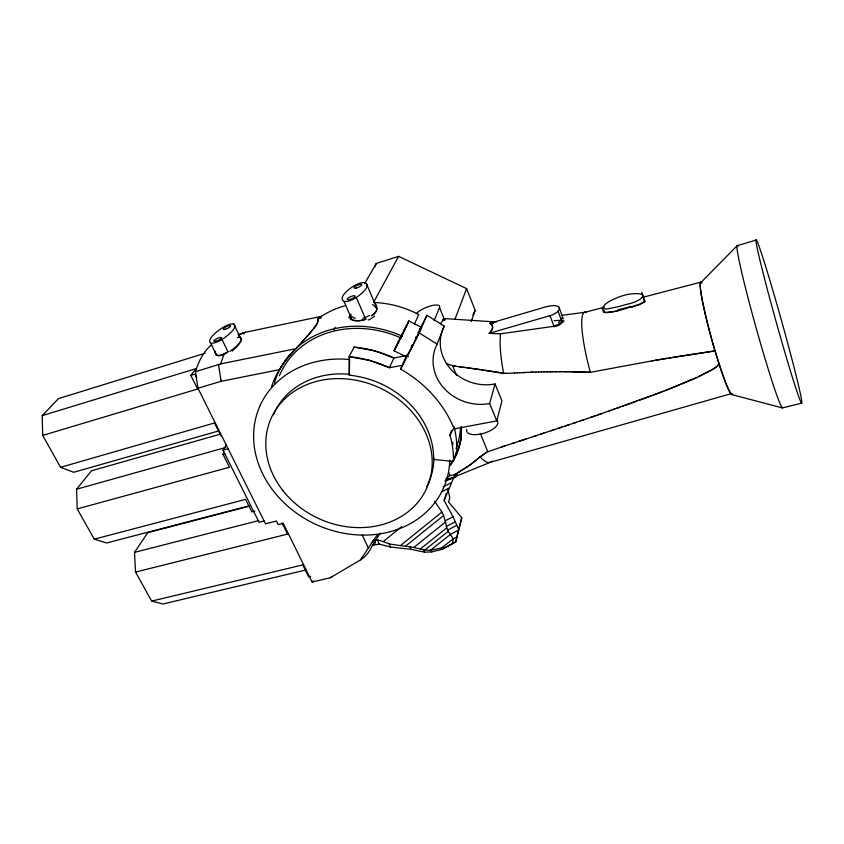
<?xml version="1.0" encoding="UTF-8"?>
<svg xmlns="http://www.w3.org/2000/svg" width="844" height="844" viewBox="0 0 844 844"><rect width="100%" height="100%" fill="white"/><g stroke="black" fill="none" stroke-linecap="round" stroke-linejoin="round"><path stroke-width="1.27" d="M603.882 310.434C603.587 315.171 613.725 310.835 616.626 311.214M408.032 354.269L406.407 356.949L407.293 354.691M419.563 331.302L421.251 327.24L408.897 321.036L404.782 329.772M604.177 312.269L603.618 312.027A2.849 1.023 -15.1 0 1 603.428 311.647L603.84 310.497M409.192 352.106L406.428 356.938L394.042 350.756L398.231 341.883M309.59 333.528C312.628 329.149 319.095 324.697 317.893 318.747A93.821 81.963 24.7 0 1 344.679 305.866M318.156 321.036L317.966 318.884M373.871 543.388L372.784 545.245L379.135 544.085L390.413 547.028L410.933 549.307L424.564 552.176L431.685 551.913L442.034 549.328L452.363 543.631L453.323 538.862L456.815 537.058L461.752 517.667L448.544 501.98L449.799 497.717L447.753 488.592M452.363 543.631L455.813 541.837L456.815 537.058M461.752 517.667L455.844 541.859L442.034 549.328M602.352 308.598C604.8 302.405 612.164 300.053 617.734 297.426A23.875 8.345 -19.2 0 1 628.854 294.197C653.446 291.096 640.944 301.814 626.237 304.431A58.901 19.75 -19.2 0 1 618.747 306.583L606.699 309.083L602.352 308.598L603.428 311.647M408.538 356.748A111.682 95.15 24.4 0 0 406.544 355.577L400.615 369.102A114.13 96.511 24.4 0 1 454.146 428.942L496.789 420.871L501.948 400.9L495.048 383.957A43.856 39.605 16.7 0 1 450.506 368.86A43.856 39.605 16.7 0 1 444.229 326.111L426.969 315.266L419.911 328.949M397.598 344.12L394.064 350.661M496.789 420.871L489.647 403.516L495.048 383.957M458.63 529.188L453.017 516.792L444.144 500.534L446.307 493.371M405.278 355.82L393.895 357.972L374.398 350.798L354.174 347.137L349.068 356.685L349.31 375.221A84.78 71.814 24.4 0 1 433.594 459.452L453.45 461.468L456.794 450.527A103.073 87.808 24.4 0 0 454.072 426.98M453.45 461.468A104.698 88.715 24.4 0 0 449.957 435.135L451.487 430.408M433.594 459.452L433.953 458.408A84.653 71.751 24.4 0 1 426.558 486.756M471.258 321.553L475.172 310.36L466.616 288.627L398.59 256.354L376.276 263.486L364.597 283.637M377.743 536.795L373.871 543.388M454.937 319.327L466.616 288.627M489.647 403.516A45.249 40.533 17 0 1 443.701 387.913A45.249 40.533 17 0 1 437.118 344.13L444.229 326.111M444.144 500.534L454.009 476.934M394.127 350.492L394.549 349.543M434.016 320.783L439.534 307.554A13.019 4.009 -22.4 0 0 430.851 305.855A13.019 4.009 -22.4 0 0 416.282 313.778M407.051 355.229L406.407 356.949M400.615 369.102L419.289 332.969L426.969 315.266M334.055 329.772L335.121 327.356M408.496 322.028L408.886 321.036L407.589 323.347M374.683 267.073L376.276 263.486M414.499 323.948L418.729 314.517A93.821 81.963 24.7 0 0 374.029 302.49M444.777 481.048L455.56 477.303L457.332 473.431L454.177 474.961L450.01 475.488L445.759 478.981M395.013 348.54L395.952 346.557M407.589 323.99L407.958 323.21M419.194 332.082L418.381 333.813M416.978 336.724L421.272 327.25L419.869 329.508M396.321 345.787L397.155 344.078M406.713 325.816L405.88 327.535M417.97 334.667L413.771 343.192M317.471 323.03L311.035 331.882M405.426 328.464L402.567 334.256M398.062 342.21L400.394 337.505M403.938 331.481L404.455 330.447M411.26 346.325L411.767 345.291M398.547 341.219L399.054 340.206M399.56 339.172L401.871 334.551M414.868 340.997L415.406 339.91M402.883 333.623L400.151 339.098M402.219 333.855L402.746 332.789M401.681 334.92L405.247 327.862M400.689 338.011L401.238 336.914M414.341 342.063L410.1 350.387M472.83 315.023L475.172 310.36M400.32 338.75L398.073 343.181M403.791 330.732L404.782 328.78M412.674 345.365L413.222 344.289M701.87 282.846A58.51 4.79 74.5 0 0 715.005 350.893L719.141 363.859L717.368 366.032A21.575 19.085 -4.1 0 1 715.839 367.277A35.385 31.45 -4 0 1 713.655 368.807L695.952 377.922L664.935 390.698M398.948 341.472L397.134 345.017M415.48 337.874L415.997 336.861M412.136 346.43L408.517 353.372M405.131 328.105L406.924 324.623M349.31 375.221L349.616 359.502A100.552 85.233 24.4 0 0 253.601 436.728A100.552 85.233 24.4 0 0 350.872 534.326A100.552 85.233 24.4 0 0 449.789 460.012M406.133 326.143L406.544 325.362M396.701 345.85L395.92 347.369M406.797 324.866L408.886 321.036M417.938 333.116L418.508 332.03M395.562 348.055L394.76 349.543M449.957 435.135L454.241 427.127M419.046 331.017L419.542 330.109M373.491 302.563L398.59 256.354M420.006 329.266L420.396 328.569M394.464 350.081L394.064 350.756M420.671 328.105L421.251 327.24M220.463 434.122L91.511 470.773L76.54 489.225L77.226 508.911L229.462 467.249L222.995 454.346L224.356 452.226M372.911 541.268L362.013 557.631M264.045 520.991L259.055 522.257L222.964 450.158L226.487 444.704M362.013 557.631L360.557 559.857L330.342 577.76L312.122 582.022L283.236 523.333L278.193 524.609L276.431 521.043L265.543 523.808L197.95 388.251L195.449 371.708A129.185 57.497 74.9 0 1 211.749 344.7M305.95 569.964L162.966 603.998L151.656 601.107L135.546 572.063L134.512 552.356L147.784 532.659L249.634 506.115M377.542 534.558L372.9 541.278M371.349 543.515L374.451 539.031M377.732 536.816L380.296 533.165M42.696 435.42L197.612 389.021L190.807 375.39L196.082 368.596L42.2 415.649L42.696 435.42L60.568 467.312L73.734 472.281L218.406 430.999M297.805 346.62L296.044 348.656A105.542 97.155 -67.1 0 0 279.375 369.725M297.795 346.641L298.966 345.312M310.476 332.515L308.566 334.667M298.365 345.987L302.468 341.419M308.999 334.192L308.049 335.247M301.245 342.769L301.825 342.126M306.984 336.429L307.965 335.342M372.784 545.245L373.618 544.306A104.645 50.608 -16.9 0 0 375.2 542.439M302.395 341.482L303.038 340.776M302.975 340.849L304.188 339.51M305.328 338.254L307.438 335.933M304.114 339.594L306.351 337.125M42.2 415.649L58.468 398.632L205.155 353.235M700.931 282.508L737.234 245.646L756.097 240.086M638.307 304.811C640.258 303.777 647.021 301.888 643.613 299.061M644.12 301.73L644.331 301.53A2.965 1.034 -19.9 0 0 644.711 300.907L643.761 299.135M375.2 540.413L377.511 539.749L383.271 541.595L401.522 526.677M383.271 541.595L389.337 543.99L400.404 545.614L441.897 512.086L434.681 501.231M400.404 545.614L405.51 546.195L443.606 515.505L441.897 512.086M405.51 546.195L413.708 547.513L445.516 522.014L443.606 515.505M413.708 547.513L420.301 548.98L446.74 527.88L445.516 522.014M420.301 548.98L424.817 549.993L448.259 531.34L446.74 527.88M424.817 549.993L430.419 550.288L450.591 534.294L458.355 530.327M430.419 550.288L441.359 548.03L453.323 538.862M505.039 445.832L486.809 452.11M486.756 452.141L485.922 452.774M472.608 463.113L457.659 472.978M485.838 452.848L481.154 456.129M485.374 453.186L480.13 456.794A159.716 122.338 43.1 0 1 472.577 463.071M713.57 368.849L714.425 368.29A30.31 26.902 -4 0 0 716.577 366.718L716.872 366.465A10.645 9.379 -4.3 0 0 719.225 363.912M713.349 368.986L713.138 369.123A67.531 60.779 -3.8 0 1 710.954 370.432L710.511 370.685M456.794 473.484L454.177 474.961L468.8 465.888L480.13 456.794A59.924 16.374 74.7 0 0 492.368 460.993M710.068 370.938L698.642 376.688M440.41 323.896A90.013 24.898 74.7 0 1 444.44 319.654L444.746 319.043A14.696 1.656 -5.7 0 1 444.767 319.053A13.135 1.403 -6.9 0 1 443.48 319.718M447.879 529.948L456.593 525.464M446.328 526.466L455.285 521.866M445.041 520.864L453.017 516.792M441.37 491.989L449.082 488.138M443.142 486.788L451.361 482.705M695.857 377.964L696.785 377.542M694.928 378.376L670.569 388.504M638.549 304.705L617.344 311.067M637.969 304.958L631.27 307.395M490.564 462.206L450.401 478.527M447.383 479.297L448.375 478.896M669.07 389.095L663.057 391.416M663.437 391.268L653.689 394.971M661.559 391.996L598.079 414.858M651.811 395.678L638.739 400.489M195.449 371.708L220.78 363.859L296.044 348.656A105.616 97.229 -67.1 0 0 279.375 369.735M636.872 401.164L625.721 405.173M622.017 406.491L623.864 405.837M620.161 407.146L616.468 408.454M612.776 409.751L614.622 409.097M609.094 411.039L610.929 410.395M602.004 413.497L590.758 417.369M587.118 418.624L594.872 415.965M587.667 418.424L573.15 423.361M579.839 421.093L583.478 419.858M576.209 422.327L533.186 436.643M565.364 425.977L568.972 424.764M558.169 428.383L561.766 427.18M550.995 430.767L554.582 429.575M540.297 434.312L543.852 433.13M536.721 435.493L512.044 443.554M519.06 441.275L526.118 438.964M501.273 447.046L515.241 442.52M238.019 334.614L245.657 332.219L321.48 316.31M190.807 375.39L195.059 374.092L196.81 377.606M197.95 388.251L221.054 381.319L279.301 369.683A98.664 84.833 24.5 0 0 271.599 386.721M558.084 311.183A8.429 2.87 -20.5 0 1 550.045 315.645L489.14 333.359C492.263 331.048 494.679 325.162 489.815 323.305L544.865 307.142A16.796 5.697 -20.6 0 1 558.084 311.183L562.146 322.26M60.568 467.312L214.545 422.96L221.117 436.158M490.216 462.322L731.885 393.473M76.54 489.225L225.253 447.605M222.964 450.158L228.028 448.744M222.995 454.346L225.084 453.766M77.226 508.911L94.264 539.168L245.572 499.384L251.839 511.875L254.93 511.084M642.242 297.447L700.847 282.17M249.877 505.619L106.597 542.987L94.264 539.168M584.27 312.449L604.431 307.227M134.512 552.356L258.886 520.548M801.578 403.179A84.695 2.743 74.4 0 1 764.843 279.87A84.695 2.743 74.4 0 1 770.308 281.748A84.695 2.743 74.4 0 1 801.578 403.179L782.356 407.926L731.78 394.591M135.546 572.063L287.561 534.104L287.308 531.562M151.656 601.107L302.722 564.9L308.619 576.874L310.676 576.389M317.893 318.747L321.321 318.019M617.407 311.046L609.273 312.312M402.272 365.315L389.432 367.72A104.698 88.715 24.4 0 0 349.068 356.685L369.609 360.42L389.432 367.72L393.895 357.972A103.073 87.808 24.4 0 0 354.174 347.137M653.562 360.599L590.346 372.331L563.085 371.603M651.631 360.937L667.245 358.225M655.355 360.282L715.005 350.893L673.143 357.234M669.208 357.898L671.18 357.571M441.359 548.03L445.548 547.355M493.381 323.452L489.815 323.305L492.041 325.067L492.706 327.314A26.459 8.894 -21.9 0 1 492.157 329.329L489.14 333.359L500.555 333.813L553.991 326.301L550.045 315.645M561.83 315.339L584.976 312.259M506.347 373.396L463.841 367.319M506.326 373.396L514.407 372.974M514.334 372.985L517.098 372.848M517.013 372.848L519.788 372.721M519.682 372.721L525.179 372.489M522.362 372.605L527.869 372.373M527.732 372.383L533.281 372.172M530.422 372.278L535.982 372.077M535.813 372.088L538.694 371.993M538.504 372.004L541.415 371.919M541.204 371.93L544.127 371.845M543.916 371.856L553.4 371.666M546.617 371.793L547.978 371.761M549.497 371.729L569.753 371.634M554.867 371.655L557.589 371.624M558.844 371.613L561.566 371.603M348.604 317.228L351.157 317.249M571.124 371.655L590.346 372.331A59.987 10.413 74.6 0 1 586.369 312.596M444.123 318.568L496.451 321.986M442.551 319.718L444.862 319.939M449.472 364.703L455.96 366.317M454.304 366.106L460.655 366.908M459.22 366.718L462.47 367.14M462.248 367.108L465.719 367.562M467.027 367.741L479.761 369.545M481.354 369.777L482.947 370.02M484.54 370.273L503.668 373.544A70.569 16.469 74.7 0 1 500.555 333.813M446.223 363.532L447.953 364.154M447.847 364.112L449.546 364.735M419.289 332.969L437.118 344.13M243.051 333.042L244.127 334.034M448.259 531.34L453.154 538.715M282.023 522.879L287.561 534.104M239.559 336.091L233.841 324.075A7.818 2.015 -24.8 0 0 222.679 327.588A34.72 9.105 -24.7 0 0 210.578 343.002L216.412 354.976A7.923 3.207 -29.6 0 0 224.335 353.942A7.902 3.397 -24.7 0 0 228.07 351.748M233.841 324.075A34.456 8.873 -25.1 0 1 222.004 339.436L227.922 351.716M362.276 535.012L368.29 547.935M343.983 301.371A8.25 2.279 -23.3 0 0 356.326 297.51A35.501 9.653 -23.5 0 0 364.914 282.719A8.071 2.184 -23.2 0 0 352.876 286.517A35.902 9.885 -23 0 0 343.983 301.371L351.864 319.433M356.326 297.51L365.663 319.159M448.649 472.292L450.01 475.488M366.612 284.133L376.477 307.237M452.711 365.916L456.657 375.548M480.278 433.362L487.663 451.434M439.534 307.554L444.44 319.654M374.219 542.776L374.894 544.528M377.511 539.749L379.135 544.085M559.266 307.881L563.264 318.8M389.337 543.99L390.413 547.028M641.788 292.246L645.016 301.867M410.036 546.448L410.933 549.307M423.941 550.035L424.564 552.176M431.284 550.446L431.685 551.913M455.306 476.153A66.127 4.737 -66.5 0 0 457.332 473.421A66.096 4.726 -66.5 0 1 455.306 476.153L455.56 477.303M218.554 364.661L219.345 369.851M219.334 369.799L220.748 379.23M220.738 379.199L221.054 381.319M451.308 478.137A98.716 67.974 -50.2 0 1 445.875 480.341M372.394 545.329A120.407 47.021 74.9 0 1 360.557 559.857M375.285 542.344A105.3 50.914 -16.9 0 1 372.731 545.235M461.404 426.631A96.891 72.331 40.6 0 1 450.105 465.413M561.281 322.271A8.356 3.292 -18.8 0 1 554.044 325.921M562.273 322.26A8.356 4.399 -13.2 0 1 553.938 326.723M554.16 320.731A16.563 2.089 -9 0 1 562.505 322.229M562.494 317.08A16.553 5.444 -25.9 0 1 558.57 322.471M782.863 407.251A84.284 3.998 74.4 0 1 755.76 326.596A84.284 3.998 74.4 0 1 738.183 246.321M732.476 393.979A58.152 4.758 74.5 0 1 711.766 339.446A58.152 4.758 74.5 0 1 701.702 282.898M731.315 393.473A57.086 4.674 74.5 0 1 719.141 363.859M375.559 304.04A35.11 14.823 -9.6 0 1 376.709 307.733A32.853 13.061 -1.5 0 1 371.761 315.645M376.804 307.733A32.842 12.628 -1.2 0 1 371.571 315.603M372.542 304.536A35.089 14.063 -2.4 0 1 375.96 307.838M374.609 316.078A35.089 13.304 -2.1 0 1 368.364 320.003M369.577 315.413A35.037 10.729 -7.3 0 1 362.741 318.241M366.085 319.275A8.619 3.112 -4.5 0 1 351.969 319.412M365.283 319.053A8.598 2.986 -9.3 0 1 351.589 319.496M355.292 318.388A35.026 11.331 -5.1 0 1 349.595 314.369M350.714 319.792A35.058 11.816 -14.8 0 1 351.115 314.147M274.49 383.06A97.82 84.347 24.5 0 1 290.041 354.448M292.646 351.632A97.82 84.347 24.5 0 1 402.493 336.355M461.214 439.112A97.82 84.347 24.5 0 1 454.494 457.437M279.459 375.643A95.551 82.385 24.5 0 1 401.174 338.075M460.592 427.18A95.551 82.385 24.5 0 1 456.034 448.554M220.78 363.859A130.103 55.409 74.9 0 1 224.304 353.868A7.923 3.059 -26.7 0 1 216.497 354.923M238.535 335.395A130.103 55.409 74.9 0 1 245.657 332.219M227.743 351.684A7.881 3.133 -25.3 0 1 224.261 353.741M216.159 355.071A34.583 12.734 -17 0 1 215.368 352.349A33.739 12.343 -13.5 0 1 215.473 351.41M216.76 354.86A34.488 12.565 -14.4 0 1 215.209 352.634L215.178 352.17A33.865 12.164 -12.3 0 1 215.231 351.452M239.031 336.081A7.723 1.298 -16.7 0 1 239.411 336.144M237.459 337.452A34.066 7.026 -27.8 0 1 229.853 351.399M239.474 335.923A7.733 1.424 -18.9 0 1 239.633 336.07M239.232 336.302A34.045 9.2 -29.9 0 1 232.279 350.988M332.293 576.273A130.472 54.575 74.9 0 1 330.342 577.76M313.609 580.946A129.776 56.147 74.9 0 1 312.122 582.022M222.004 339.436A7.986 2.099 -25 0 1 210.578 343.002M461.425 427.992A96.954 72.373 40.6 0 1 450.379 465.033M452.679 442.245A99.138 84.453 24.4 0 1 452.827 444.883M444.767 318.842A11.51 1.245 -4.2 0 1 444.83 318.99M609.463 312.016A14.126 5.127 -15.8 0 1 604.241 312.174M630.964 306.298A57.012 24.286 -18.3 0 1 617.724 309.79M644.542 301.793A13.736 5.286 -18.6 0 1 638.613 304.8M451.192 478.179A98.526 67.836 -50.2 0 1 445.674 480.405M496.757 420.207A16.226 6.868 -17.3 0 1 484.161 433.151A16.226 6.868 -17.3 0 1 466.816 429.374M273.445 414.889A84.653 71.751 24.4 0 1 349.806 374.282M349.353 299.578A4.325 1.203 -23.3 0 0 355.166 296.075A4.325 1.203 -23.3 0 0 348.994 297.478A4.325 1.203 -23.3 0 0 349.353 299.578M356.147 288.078A4.241 1.15 -23.2 0 0 361.823 284.671A4.241 1.15 -23.2 0 0 355.757 286.084A4.241 1.15 -23.2 0 0 356.147 288.078M225.359 329.266A4.104 1.055 -24.8 0 0 230.655 325.858A4.104 1.055 -24.8 0 0 224.736 327.546A4.104 1.055 -24.8 0 0 225.359 329.266M216.075 341.208A4.199 1.097 -25 0 0 221.497 337.684A4.199 1.097 -25 0 0 215.473 339.383A4.199 1.097 -25 0 0 216.075 341.208M282.856 490.512A85.286 72.099 24.3 0 0 425.777 490.227A85.286 72.099 24.3 0 0 338.349 378.608A85.286 72.099 24.3 0 0 282.856 490.512"/></g></svg>
